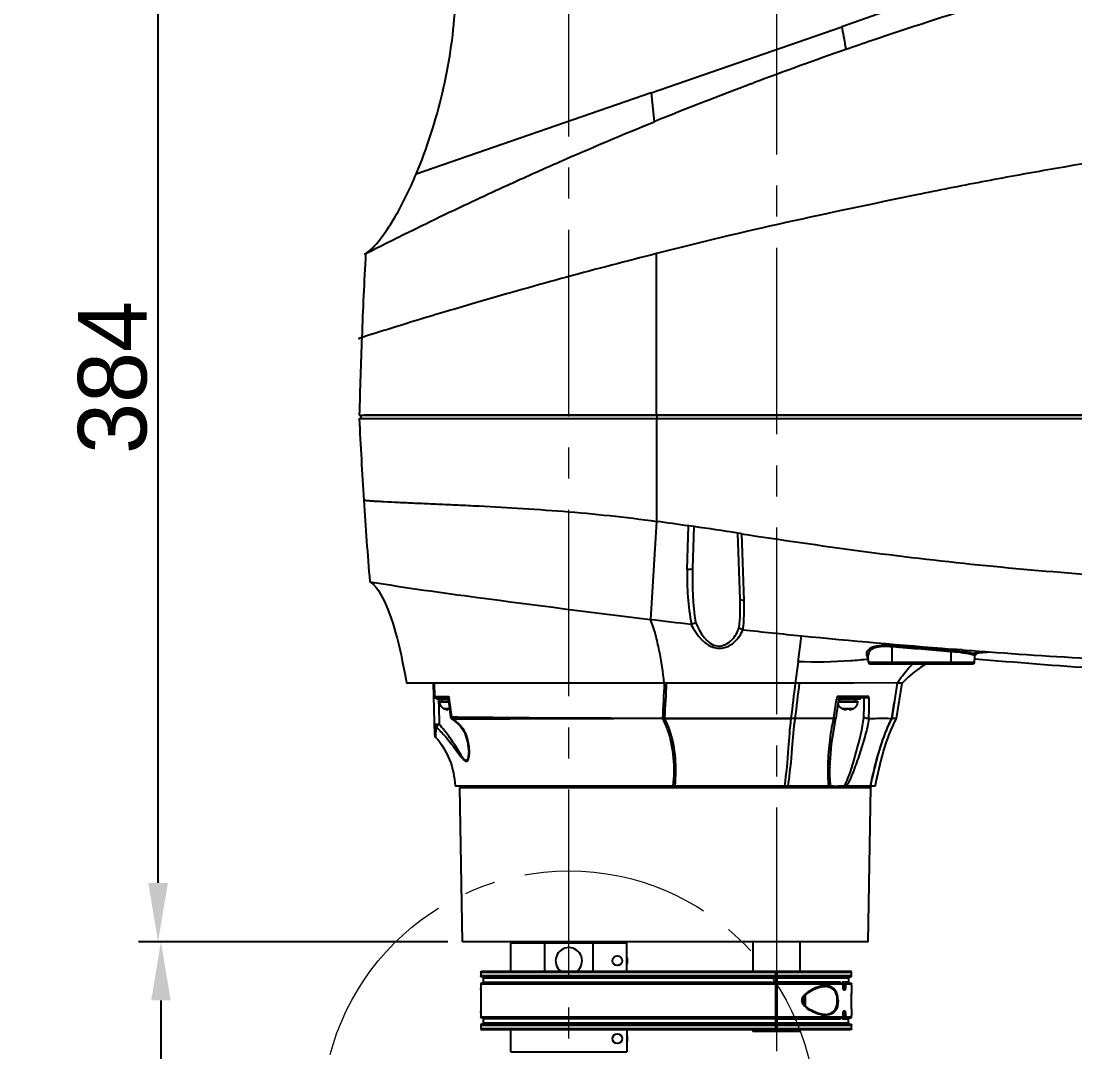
# Model space of a CAD drawing. Header units: millimetres. Extents: x 4086 to 8300, y 123 to 1549.
# Drawn here: x 6624.3 to 6731.9, y 981 to 1086.2 of the extents above; entities that cross this region are included whole.
import ezdxf

# ---------------------------------------------------------------- set-up
doc = ezdxf.new("R2010")
doc.units = ezdxf.units.MM
doc.linetypes.add('CENTER2', pattern=[28.575, 19.05, -3.175, 3.175, -3.175])
doc.layers.add('中心线层', color=7, linetype='CENTER2', lineweight=0)
doc.layers.add('轮廓实线层', color=7, linetype='Continuous', lineweight=30)
doc.styles.add('思源黑', font='SourceHanSansCN-Normal.ttf')
doc.dimstyles.new('尺寸标注_3_10比例', dxfattribs={"dimtxt": 7, "dimasz": 6, "dimexe": 2, "dimexo": 1.5, "dimgap": 1, "dimtad": 1, "dimdec": 1, "dimlfac": 3.333333, "dimdsep": 46, "dimtxsty": '思源黑', "dimcen": 0.09, "dimadec": 0, "dimazin": 0, "dimtp": 0.01, "dimtm": 0.01, "dimtfac": 1, "dimtdec": 1, "dimtofl": 0, "dimtmove": 0, "dimatfit": 3, "dimfxl": 0, "dimtolj": 1, "dimarcsym": 0})

# ---------------------------------------------------------------- blocks, each defined once
blk = doc.blocks.new('*D2915')
at = {"layer": 'Defpoints', "color": 0}
for p in [(6584.2, 1202.83), (6671.6, 1202.83), (6943.35, 872.08)]:
    blk.add_point(p, dxfattribs=at)
at = {"layer": '轮廓实线层', "color": 0, "lineweight": -2}
for p, q in [((6670.1, 1202.83), (6582.2, 1202.83)), ((6584.2, 878.08), (6584.2, 1196.83)), ((6941.85, 872.08), (6582.2, 872.08))]:
    blk.add_line(p, q, dxfattribs=at)
at = {"layer": '轮廓实线层', "color": 0}
for points in [[(6585.2, 1196.83), (6583.2, 1196.83), (6584.2, 1202.83)], [(6583.2, 878.08), (6585.2, 878.08), (6584.2, 872.08)]]:
    blk.add_solid(points, dxfattribs=at)
at = {"layer": '轮廓实线层', "color": 0, "insert": (6579.57, 1037.46), "char_height": 7, "attachment_point": 5, "rotation": 90, "style": '思源黑'}
blk.add_mtext('\\A1;\\A1;1099.5', dxfattribs=at)
blk = doc.blocks.new('*D2918')
at = {"layer": 'Defpoints', "color": 0}
for p in [(6787.72, 997.03), (6680.25, 845.83), (6787.72, 828.23)]:
    blk.add_point(p, dxfattribs=at)
at = {"layer": '轮廓实线层', "color": 0, "lineweight": -2}
for p, q in [((6787.72, 995.53), (6787.72, 826.23)), ((6680.25, 844.33), (6680.25, 826.23)), ((6686.25, 828.23), (6781.72, 828.23))]:
    blk.add_line(p, q, dxfattribs=at)
at = {"layer": '轮廓实线层', "color": 0}
for points in [[(6686.25, 829.23), (6686.25, 827.23), (6680.25, 828.23)], [(6781.72, 827.23), (6781.72, 829.23), (6787.72, 828.23)]]:
    blk.add_solid(points, dxfattribs=at)
at = {"layer": '轮廓实线层', "color": 0, "insert": (6733.98, 832.86), "char_height": 7, "attachment_point": 5, "style": '思源黑'}
blk.add_mtext('\\A1;358.2', dxfattribs=at)
blk = doc.blocks.new('*D2919')
at = {"layer": 'Defpoints', "color": 0}
for p in [(6638.31, 1107.43), (6758.93, 1107.43), (6669.38, 992.23)]:
    blk.add_point(p, dxfattribs=at)
at = {"layer": '轮廓实线层', "color": 0, "lineweight": -2}
for p, q in [((6757.43, 1107.43), (6636.31, 1107.43)), ((6638.31, 998.23), (6638.31, 1101.43)), ((6667.88, 992.23), (6636.31, 992.23))]:
    blk.add_line(p, q, dxfattribs=at)
at = {"layer": '轮廓实线层', "color": 0}
for points in [[(6639.31, 1101.43), (6637.31, 1101.43), (6638.31, 1107.43)], [(6637.31, 998.23), (6639.31, 998.23), (6638.31, 992.23)]]:
    blk.add_solid(points, dxfattribs=at)
at = {"layer": '轮廓实线层', "color": 0, "insert": (6633.68, 1049.83), "char_height": 7, "attachment_point": 5, "rotation": 90, "style": '思源黑'}
blk.add_mtext('\\A1;384', dxfattribs=at)
blk = doc.blocks.new('*D2920')
at = {"layer": 'Defpoints', "color": 0}
for p in [(6669.38, 992.23), (6638.6, 872.08), (6943.35, 872.08)]:
    blk.add_point(p, dxfattribs=at)
at = {"layer": '轮廓实线层', "color": 0, "lineweight": -2}
for p, q in [((6667.88, 992.23), (6636.6, 992.23)), ((6638.6, 986.23), (6638.6, 878.08)), ((6941.85, 872.08), (6636.6, 872.08))]:
    blk.add_line(p, q, dxfattribs=at)
at = {"layer": '轮廓实线层', "color": 0}
for points in [[(6639.6, 986.23), (6637.6, 986.23), (6638.6, 992.23)], [(6637.6, 878.08), (6639.6, 878.08), (6638.6, 872.08)]]:
    blk.add_solid(points, dxfattribs=at)
at = {"layer": '轮廓实线层', "color": 0, "insert": (6633.98, 932.16), "char_height": 7, "attachment_point": 5, "rotation": 90, "style": '思源黑'}
blk.add_mtext('\\A1;400.5', dxfattribs=at)

msp = doc.modelspace()

# ---------------------------------------------------------------- linework, layer by layer
for p, q in [((6712.383, 1087.107), (6708.116, 1085.629)), ((6688.662, 1078.893), (6708.116, 1085.63)), ((6698.864, 1079.807), (6699.102, 1079.896)), ((6688.663, 1078.891), (6664.647, 1070.572)), ((6688.663, 1078.891), (6688.968, 1075.933)), ((6689.197, 1045.991), (6689.194, 1062.473)), ((6658.855, 1045.991), (6659.159, 1045.991)), ((6659.005, 1045.988), (6658.996, 1045.632)), ((6659.159, 1045.991), (6689.197, 1045.991)), ((6689.233, 1045.986), (6659.325, 1045.986)), ((6689.197, 1045.991), (6797.168, 1045.99)), ((6689.199, 1045.991), (6689.232, 1045.986)), ((6689.233, 1045.986), (6689.23, 1045.631)), ((6797.168, 1045.985), (6689.233, 1045.986)), ((6658.845, 1045.632), (6843.645, 1045.63)), ((6689.196, 1045.631), (6689.197, 1035.141)), ((6689.197, 1035.141), (6688.57, 1025.135)), ((6692.333, 1030.221), (6692.477, 1034.668)), ((6693.021, 1034.608), (6692.534, 1034.678)), ((6693.021, 1034.608), (6692.872, 1030.343)), ((6697.733, 1027.206), (6697.497, 1033.943)), ((6697.782, 1033.9), (6697.497, 1033.943)), ((6697.854, 1033.863), (6698.11, 1027.064)), ((6659.94, 1028.972), (6660.027, 1028.913)), ((6703.65, 1020.806), (6704.008, 1023.461)), ((6713.248, 1022.321), (6713.259, 1022.462)), ((6713.248, 1020.581), (6713.248, 1022.321)), ((6720.405, 1022.021), (6719.269, 1022.109)), ((6710.842, 1020.725), (6710.816, 1021.469)), ((6719.248, 1021.841), (6719.248, 1020.581)), ((6721.653, 1020.725), (6721.677, 1021.416)), ((6721.677, 1021.416), (6721.677, 1021.416)), ((6721.754, 1021.522), (6721.723, 1021.518)), ((6721.726, 1021.515), (6721.745, 1021.526)), ((6703.65, 1020.806), (6703.356, 1018.632)), ((6721.653, 1020.725), (6710.842, 1020.725)), ((6710.992, 1020.581), (6721.503, 1020.581)), ((6666.482, 1018.632), (6663.666, 1018.632)), ((6666.559, 1013.308), (6666.419, 1018.632)), ((6666.482, 1018.632), (6666.516, 1017.27)), ((6689.988, 1018.632), (6666.482, 1018.632)), ((6690.196, 1018.632), (6689.988, 1018.632)), ((6703.356, 1018.632), (6690.196, 1018.633)), ((6703.77, 1018.632), (6703.356, 1018.632)), ((6708.127, 1018.634), (6703.77, 1018.632)), ((6709.167, 1018.635), (6708.127, 1018.634)), ((6709.327, 1018.635), (6709.167, 1018.635)), ((6713.752, 1018.64), (6709.327, 1018.635)), ((6713.707, 1015.032), (6714.284, 1018.632)), ((6713.771, 1018.64), (6713.752, 1018.64)), ((6714.284, 1018.632), (6713.77, 1018.632)), ((6666.516, 1017.27), (6667.993, 1017.271)), ((6667.929, 1017.132), (6666.609, 1017.132)), ((6666.764, 1016.982), (6666.764, 1017.132)), ((6667.92, 1016.982), (6666.765, 1016.982)), ((6666.948, 1016.986), (6666.952, 1016.767)), ((6666.952, 1016.767), (6666.954, 1016.677)), ((6667.049, 1016.679), (6667.049, 1016.769)), ((6667.049, 1016.769), (6667.966, 1016.769)), ((6667.285, 1016.769), (6667.285, 1016.982)), ((6667.92, 1017.142), (6668.162, 1015.167)), ((6667.993, 1017.271), (6668.007, 1017.152)), ((6707.61, 1017.163), (6707.581, 1016.958)), ((6707.599, 1015.561), (6707.828, 1017.132)), ((6707.625, 1017.265), (6707.61, 1017.163)), ((6707.831, 1017.265), (6707.625, 1017.265)), ((6707.776, 1016.769), (6709.739, 1016.769)), ((6710.024, 1016.982), (6707.807, 1016.982)), ((6708.911, 1017.132), (6707.813, 1017.132)), ((6708.125, 1017.264), (6707.831, 1017.265)), ((6707.935, 1016.769), (6707.935, 1016.982)), ((6708.914, 1017.263), (6708.125, 1017.264)), ((6708.997, 1017.263), (6708.914, 1017.263)), ((6709.329, 1017.262), (6708.997, 1017.263)), ((6709.588, 1017.262), (6709.329, 1017.262)), ((6709.504, 1016.769), (6709.504, 1016.982)), ((6710.618, 1017.132), (6709.575, 1017.132)), ((6710.025, 1017.261), (6709.588, 1017.262)), ((6709.739, 1016.679), (6709.739, 1016.769)), ((6710.024, 1016.982), (6710.024, 1017.132)), ((6710.637, 1017.26), (6710.025, 1017.261)), ((6710.886, 1017.26), (6710.637, 1017.26)), ((6666.954, 1016.677), (6666.963, 1016.237)), ((6666.963, 1016.237), (6667, 1014.436)), ((6667.976, 1016.679), (6667.049, 1016.679)), ((6667.492, 1016.014), (6667.559, 1015.988)), ((6667.499, 1016.014), (6667.492, 1016.014)), ((6667.942, 1016.014), (6667.499, 1016.014)), ((6667.559, 1015.994), (6667.559, 1015.989)), ((6667.995, 1016.017), (6667.942, 1016.014)), ((6667.942, 1015.994), (6667.942, 1015.91)), ((6668.069, 1016.014), (6667.995, 1016.017)), ((6709.739, 1016.679), (6707.774, 1016.679)), ((6708.142, 1016.014), (6708.209, 1015.988)), ((6708.149, 1016.014), (6708.142, 1016.014)), ((6708.592, 1016.014), (6708.149, 1016.014)), ((6708.209, 1015.994), (6708.209, 1015.989)), ((6708.645, 1016.017), (6708.592, 1016.014)), ((6708.592, 1015.994), (6708.592, 1015.91)), ((6708.719, 1016.014), (6708.645, 1016.017)), ((6708.796, 1016.017), (6708.719, 1016.014)), ((6708.847, 1016.014), (6708.796, 1016.017)), ((6709.296, 1016.014), (6708.847, 1016.014)), ((6708.847, 1015.91), (6708.847, 1015.994)), ((6709.229, 1015.988), (6709.296, 1016.014)), ((6709.229, 1015.988), (6709.229, 1015.994)), ((6668.167, 1015.168), (6668.162, 1015.167)), ((6668.184, 1015.171), (6668.167, 1015.168)), ((6668.252, 1015.179), (6668.316, 1015.179)), ((6668.316, 1014.941), (6668.322, 1014.94)), ((6668.317, 1014.941), (6668.616, 1014.755)), ((6668.616, 1014.755), (6669.135, 1014.283)), ((6689.799, 1015.057), (6689.81, 1015.008)), ((6689.799, 1015.057), (6690.004, 1015.057)), ((6689.81, 1015.008), (6690.015, 1015.008)), ((6690.004, 1015.057), (6690.015, 1015.008)), ((6702.923, 1015.043), (6703.33, 1015.043)), ((6707.052, 1012.398), (6707.517, 1015.027)), ((6707.312, 1015.083), (6707.307, 1015.049)), ((6707.517, 1015.028), (6707.522, 1015.053)), ((6707.517, 1015.027), (6707.517, 1015.028)), ((6707.522, 1015.053), (6707.599, 1015.561)), ((6713.707, 1015.032), (6713.186, 1015.032)), ((6666.645, 1013.547), (6666.635, 1013.116)), ((6669.135, 1014.283), (6669.579, 1013.607)), ((6706.876, 1010.041), (6707.052, 1012.398)), ((6670.017, 1011.795), (6670.017, 1011.793)), ((6706.876, 1010.041), (6706.876, 1010.041)), ((6668.637, 1008.132), (6707.179, 1008.132)), ((6707.889, 1008.132), (6711.537, 1008.132)), ((6711.024, 1008.178), (6711.014, 1008.132)), ((6711.039, 1008.248), (6711.024, 1008.178)), ((6711.042, 1008.174), (6711.033, 1008.132)), ((6669.376, 992.23), (6669.101, 1007.984)), ((6669.101, 1007.984), (6711.073, 1007.984)), ((6710.798, 992.23), (6711.073, 1007.984)), ((6710.798, 992.23), (6669.376, 992.23)), ((6674.473, 992.23), (6674.323, 992.08)), ((6674.323, 989.23), (6674.323, 992.08)), ((6686.168, 992.08), (6674.323, 992.08)), ((6677.809, 989.23), (6677.809, 992.08)), ((6682.686, 992.08), (6682.653, 992.23)), ((6682.686, 992.08), (6682.686, 989.23)), ((6686.018, 992.23), (6686.168, 992.08)), ((6686.168, 989.23), (6686.168, 992.08)), ((6699.04, 992.23), (6699.04, 989.23)), ((6703.84, 992.23), (6703.84, 989.23)), ((6671.244, 989.08), (6671.244, 988.735)), ((6701.365, 989.08), (6671.244, 989.08)), ((6701.365, 988.735), (6671.244, 988.735)), ((6671.394, 989.23), (6701.365, 989.23)), ((6701.365, 983.23), (6701.365, 989.23)), ((6701.515, 983.23), (6701.515, 989.23)), ((6701.515, 989.23), (6708.951, 989.23)), ((6709.101, 989.08), (6701.515, 989.08)), ((6709.101, 988.735), (6701.515, 988.735)), ((6709.101, 988.735), (6709.101, 989.08)), ((6671.253, 987.925), (6701.365, 987.925)), ((6701.365, 988.645), (6671.334, 988.645)), ((6671.343, 988.015), (6701.365, 988.015)), ((6671.544, 988.084), (6671.544, 988.555)), ((6671.544, 988.555), (6701.365, 988.555)), ((6671.55, 988.086), (6671.546, 988.073)), ((6671.553, 988.105), (6701.365, 988.105)), ((6709.011, 988.645), (6701.515, 988.645)), ((6701.515, 988.555), (6708.801, 988.555)), ((6707.954, 988.105), (6701.515, 988.105)), ((6701.515, 988.015), (6708.156, 988.015)), ((6701.515, 987.925), (6708.241, 987.925)), ((6706.404, 987.655), (6706.398, 987.655)), ((6708.011, 988.021), (6707.995, 988.032)), ((6708.039, 988.015), (6708.011, 988.021)), ((6708.801, 988.105), (6708.197, 988.105)), ((6708.241, 987.505), (6708.241, 987.925)), ((6708.256, 987.925), (6709.101, 987.925)), ((6708.284, 988.015), (6709.011, 988.015)), ((6708.381, 987.925), (6708.381, 987.505)), ((6708.391, 988.003), (6708.401, 988.015)), ((6708.488, 987.925), (6708.488, 987.505)), ((6708.801, 988.555), (6708.801, 988.105)), ((6709.101, 987.745), (6709.101, 987.925)), ((6671.244, 987.325), (6671.244, 985.135)), ((6671.249, 987.336), (6671.25, 987.348)), ((6701.365, 986.98), (6701.515, 986.98)), ((6704.177, 986.53), (6704.338, 986.738)), ((6704.338, 986.738), (6704.55, 986.929)), ((6704.365, 986.763), (6704.365, 985.7)), ((6708.246, 987.505), (6708.241, 987.505)), ((6708.251, 987.447), (6708.246, 987.505)), ((6708.258, 987.415), (6708.251, 987.447)), ((6708.488, 987.505), (6708.256, 987.505)), ((6708.258, 987.415), (6708.353, 987.415)), ((6708.283, 987.363), (6708.289, 987.375)), ((6708.303, 987.326), (6708.396, 987.326)), ((6708.396, 987.326), (6708.44, 987.326)), ((6704.092, 986.231), (6704.039, 986.23)), ((6704.087, 986.231), (6704.092, 986.299)), ((6704.092, 986.299), (6704.177, 986.53)), ((6704.178, 986.53), (6704.178, 985.95)), ((6704.396, 985.664), (6704.222, 985.862)), ((6704.62, 985.478), (6704.396, 985.664)), ((6707.649, 986.23), (6707.726, 986.23)), ((6671.249, 985.107), (6671.248, 985.088)), ((6671.253, 984.955), (6671.252, 985.037)), ((6671.253, 984.96), (6671.253, 984.535)), ((6701.365, 984.535), (6671.253, 984.535)), ((6701.365, 984.445), (6671.343, 984.445)), ((6701.365, 985.48), (6701.515, 985.48)), ((6708.246, 984.535), (6701.515, 984.535)), ((6708.156, 984.445), (6701.515, 984.445)), ((6706.395, 984.805), (6706.404, 984.805)), ((6708.241, 984.535), (6708.241, 984.955)), ((6708.241, 984.955), (6708.246, 984.955)), ((6708.246, 984.955), (6708.25, 985.006)), ((6708.25, 985.006), (6708.26, 985.055)), ((6708.256, 984.955), (6708.488, 984.955)), ((6709.101, 984.535), (6708.256, 984.535)), ((6708.26, 985.055), (6708.264, 985.064)), ((6708.353, 985.045), (6708.264, 985.045)), ((6708.284, 984.445), (6709.011, 984.445)), ((6708.351, 985.135), (6708.303, 985.135)), ((6708.44, 985.135), (6708.351, 985.135)), ((6708.381, 984.955), (6708.381, 984.535)), ((6708.384, 984.49), (6708.381, 984.535)), ((6708.488, 984.955), (6708.488, 984.535)), ((6709.099, 984.782), (6709.101, 984.715)), ((6709.101, 984.535), (6709.101, 984.715)), ((6671.244, 983.725), (6671.244, 983.38)), ((6671.244, 983.725), (6701.365, 983.725)), ((6671.244, 983.38), (6701.365, 983.38)), ((6671.334, 983.815), (6701.365, 983.815)), ((6671.544, 983.905), (6671.544, 984.375)), ((6701.365, 983.905), (6671.544, 983.905)), ((6701.365, 984.355), (6671.553, 984.355)), ((6701.515, 984.355), (6707.954, 984.355)), ((6708.801, 983.905), (6701.515, 983.905)), ((6701.515, 983.815), (6709.011, 983.815)), ((6701.515, 983.725), (6709.101, 983.725)), ((6701.515, 983.38), (6709.101, 983.38)), ((6708.197, 984.355), (6708.801, 984.355)), ((6708.801, 983.905), (6708.801, 984.355)), ((6709.101, 983.38), (6709.101, 983.725)), ((6701.365, 983.23), (6671.394, 983.23)), ((6674.323, 980.98), (6674.323, 983.23)), ((6686.168, 983.23), (6686.168, 980.98)), ((6699.04, 983.23), (6699.04, 983.08)), ((6703.84, 983.08), (6699.04, 983.08)), ((6708.951, 983.23), (6701.515, 983.23)), ((6703.84, 983.23), (6703.84, 983.08)), ((6674.323, 980.98), (6686.168, 980.98))]:
    msp.add_line(p, q)
for points in [[(6692.534, 1034.678), (6692.516, 1034.671), (6692.497, 1034.668), (6692.477, 1034.668)], [(6697.854, 1033.863), (6697.828, 1033.87), (6697.804, 1033.883), (6697.782, 1033.9)], [(6660.027, 1028.913), (6660.305, 1028.681), (6660.561, 1028.398), (6660.796, 1028.073), (6661.015, 1027.72), (6661.221, 1027.348), (6661.417, 1026.96), (6661.603, 1026.555), (6661.779, 1026.129), (6661.948, 1025.685), (6662.109, 1025.225), (6662.265, 1024.75), (6662.416, 1024.258), (6662.563, 1023.748), (6662.706, 1023.219), (6662.845, 1022.671), (6662.981, 1022.102), (6663.114, 1021.512), (6663.244, 1020.898), (6663.371, 1020.26), (6663.497, 1019.595), (6663.62, 1018.903), (6663.666, 1018.632)], [(6692.764, 1024.654), (6692.748, 1024.651), (6692.73, 1024.651), (6692.713, 1024.652)], [(6698.016, 1024.068), (6698.005, 1024.069), (6697.994, 1024.071), (6697.983, 1024.074)], [(6721.677, 1021.416), (6721.678, 1021.432), (6721.726, 1021.515)], [(6669.579, 1013.607), (6669.915, 1012.629), (6670.017, 1011.795)], [(6671.253, 987.925), (6671.253, 987.471), (6671.252, 987.436), (6671.251, 987.405), (6671.251, 987.38), (6671.25, 987.361), (6671.249, 987.348), (6671.249, 987.343)], [(6671.545, 988.069), (6671.525, 988.04), (6671.491, 988.02), (6671.463, 988.015)], [(6704.55, 986.929), (6704.824, 987.122), (6705.157, 987.31), (6705.538, 987.477), (6705.977, 987.608), (6706.398, 987.655)], [(6708.246, 987.925), (6708.244, 987.948), (6708.234, 987.971), (6708.217, 987.992), (6708.19, 988.009), (6708.156, 988.015)], [(6708.381, 987.925), (6708.384, 987.97), (6708.391, 988.003)], [(6708.256, 987.505), (6708.254, 987.46), (6708.251, 987.447)], [(6704.222, 985.862), (6704.109, 986.084), (6704.087, 986.231)], [(6671.249, 985.118), (6671.248, 985.12), (6671.249, 985.116), (6671.25, 985.104), (6671.25, 985.086), (6671.251, 985.062), (6671.252, 985.032), (6671.252, 984.998), (6671.253, 984.96)], [(6671.463, 984.445), (6671.5, 984.438), (6671.534, 984.411)], [(6671.534, 984.411), (6671.548, 984.382), (6671.55, 984.375)], [(6706.397, 984.805), (6706.073, 984.835), (6705.633, 984.95), (6705.248, 985.107), (6704.908, 985.287), (6704.62, 985.478)], [(6707.997, 984.437), (6707.994, 984.428), (6707.996, 984.43), (6708.028, 984.445), (6708.038, 984.445)], [(6708.156, 984.445), (6708.19, 984.452), (6708.216, 984.468), (6708.234, 984.49), (6708.244, 984.513), (6708.246, 984.535)], [(6708.401, 984.445), (6708.391, 984.458), (6708.384, 984.49)]]:
    msp.add_lwpolyline(points)
for centre in [(6685.196, 990.284), (6685.196, 982.334)]:
    msp.add_circle(centre, 0.495)
for centre, radius, start, end in [((6842.063, 699.323), 406.533, 107.09411, 108.77723), ((6816.161, 774.085), 327.414, 108.697, 109.19178), ((6841.026, 701.778), 403.876, 109.15112, 110.57337), ((6837.698, 710.546), 394.498, 110.60513, 112.14866), ((7258.74, 1030.841), 600.076, 176.979101, 177.796529), ((7258.676, 1030.812), 600.013, 177.793585, 178.550378), ((7190.091, 1071.119), 531.856, 182.74675, 183.64504), ((7063.246, 1062.967), 404.75, 183.63505, 184.81655), ((6654.533, 782.814), 254.697, 81.43248, 82.17787), ((6606.097, 434.063), 606.804, 81.336764, 81.764023), ((6789.329, 1880.216), 860.999, 263.279521, 263.557032), ((6780.15, 1795.176), 775.466, 263.920061, 264.365159), ((6777.724, 1769.255), 749.429, 264.355139, 265.526441), ((6565.228, -875.303), 1903.53, 85.358618, 85.539802), ((6717.197, 998.307), 23.623, 84.16346, 85.02145), ((6717.174, 998.052), 23.88, 83.33488, 84.16911), ((6777.232, 1763.13), 743.284, 265.615238, 265.826311), ((6719.437, 1061.627), 39.982, 272.90137, 274.09239), ((6784.599, 1750.636), 732.231, 265.071003, 267.053115), ((6721.574, 1022.683), 1.175, 275.54196, 277.29849), ((6719.524, 1060.382), 38.735, 274.09553, 275.35063), ((6779.891, 1803.811), 784.051, 265.848838, 267.656142), ((6710.992, 1020.731), 0.15, 182, 270), ((6721.503, 1020.731), 0.15, 270, 358), ((6666.605, 1017.282), 0.15, 181.5, 270), ((7238.437, 1086.841), 574.671, 186.965186, 187.163407), ((6294.808, 1075.248), 416.868, 351.70183, 351.96213), ((6667.769, 1016.679), 0.72, 180, 247.38014), ((6668.069, 1017.399), 1.495, 250.04787, 265.10622), ((6668.069, 1017.399), 1.411, 264.81427, 270), ((6708.419, 1016.679), 0.72, 195.03637, 247.38014), ((6708.719, 1017.399), 1.495, 250.04787, 265.10622), ((6708.719, 1017.399), 1.411, 264.81427, 275.18573), ((6708.719, 1017.399), 1.495, 274.89378, 289.95213), ((6709.019, 1016.679), 0.72, 292.61986, 0), ((6670.155, 1000.391), 14.91, 97.33443, 97.59693), ((6686.709, 6289.115), 5274.108, 270.035916, 270.176137), ((6703.04, -468.82), 1483.842, 89.835296, 89.98892), ((6702.588, 2796.863), 1781.82, 270.023841, 270.151734), ((6706.284, 1015.089), 1.024, 355.86072, 357.74773), ((6707.521, 1016.951), 1.914, 263.58384, 264.82313), ((6996.663, 1004.901), 330.131, 178.38396, 178.49919), ((6648.731, 996.287), 25.354, 43.69467, 44.98616), ((6665.559, 1011.634), 4.538, 2.09827, 6.19583), ((6701.554, 1011.48), 7.613, 333.90627, 334.53961), ((6680.248, 990.28), 1.35, 307.9179, 232.12811), ((6685.196, 990.284), 1.05, 338.1371, 21.88053), ((6671.454, 988.555), 0.09, 0, 90.00013), ((6708.891, 988.555), 0.09, 90, 179.99989), ((6708.891, 988.105), 0.09, 180, 269.99977), ((6669.36, 987.41), 1.892, 0.23853, 1.72059), ((6705.262, 985.862), 1.338, 139.58348, 142.20572), ((6705.801, 985.345), 2.085, 130.85088, 133.61709), ((6754.881, 986.227), 45.804, 179.41635, 179.99569), ((6757.348, 986.2), 48.271, 178.93308, 179.41445), ((6705.297, 986.634), 1.387, 217.84597, 218.73078), ((6705.791, 987.102), 2.068, 226.25705, 229.23127), ((6754.598, 986.232), 45.521, 180.00205, 180.52273), ((6757.962, 986.267), 48.885, 180.52788, 181.32926), ((6708.891, 984.355), 0.09, 90.00044, 180), ((6770.413, 986.544), 61.339, 181.3183, 181.64639), ((6671.454, 983.905), 0.09, 270, 359.99999), ((6708.891, 983.905), 0.09, 180, 270), ((6685.196, 982.334), 1.05, 338.1371, 21.88053)]:
    msp.add_arc(centre, radius, start, end)
for points, knots in [([(6664.647, 1070.572), (6665.77, 1073.252), (6667.547, 1078.816), (6668.454, 1084.589), (6668.63, 1087.491)], [0, 0, 0, 0, 0.4999148, 1, 1, 1, 1]), ([(6708.116, 1085.627), (6708.16, 1085.311), (6708.264, 1084.758), (6708.394, 1084.112), (6708.45, 1083.716), (6708.499, 1083.504), (6708.509, 1083.391), (6708.552, 1083.31), (6708.538, 1083.3)], [0, 0, 0, 0, 0.4050862, 0.7146239, 0.8307927, 0.9192389, 0.9773999, 1, 1, 1, 1]), ([(6797.151, 1079.578), (6788.019, 1078.832), (6769.81, 1076.972), (6747.14, 1074.011), (6731.377, 1071.435), (6722.414, 1069.813), (6713.5, 1068.018), (6702.399, 1065.698), (6693.575, 1063.606), (6689.194, 1062.473)], [0, 0, 0, 0, 0.2512147, 0.5017127, 0.6266659, 0.6890709, 0.7514313, 0.8759381, 1, 1, 1, 1]), ([(6659.499, 1062.465), (6659.141, 1062.276), (6661.891, 1063.691), (6663.039, 1064.242), (6666.836, 1066.118), (6670.513, 1067.863), (6674.815, 1069.854), (6680.954, 1072.595), (6685.726, 1074.613), (6688.968, 1075.933)], [0, 0, 0, 0, 0.0374405, 0.1264901, 0.2427196, 0.3756921, 0.521313, 0.6759593, 1, 1, 1, 1]), ([(6659.498, 1062.465), (6660.164, 1062.92), (6661.233, 1064.178), (6662.978, 1066.882), (6664.023, 1069.083), (6664.647, 1070.572)], [0, 0, 0, 0, 0.2498138, 0.499808, 1, 1, 1, 1]), ([(6689.194, 1062.473), (6686.135, 1061.699), (6679.958, 1060.073), (6672.761, 1058.058), (6666.507, 1056.196), (6664.038, 1055.465), (6657.832, 1053.505), (6659.109, 1053.913)], [0, 0, 0, 0, 0.3026053, 0.6042376, 0.7472364, 0.8715035, 1, 1, 1, 1]), ([(6659.31, 1037.306), (6659.313, 1037.284), (6659.442, 1037.31), (6659.588, 1037.26), (6659.915, 1037.256), (6660.318, 1037.221), (6660.833, 1037.193), (6661.681, 1037.145), (6662.921, 1037.085), (6664.582, 1037.01), (6666.437, 1036.93), (6668.437, 1036.84), (6671.307, 1036.703), (6675.066, 1036.5), (6679.702, 1036.18), (6684.437, 1035.744), (6687.608, 1035.359), (6689.197, 1035.141)], [0, 0, 0, 0, 0.0021912, 0.0085301, 0.018825, 0.03274, 0.0499243, 0.0700536, 0.1179172, 0.174061, 0.2365446, 0.3036784, 0.3744853, 0.5241356, 0.6803717, 0.8395047, 1, 1, 1, 1]), ([(6697.854, 1033.863), (6701.875, 1033.272), (6709.928, 1032.075), (6726.133, 1030.162), (6738.361, 1029.316), (6746.524, 1028.907)], [0, 0, 0, 0, 0.2490964, 0.4990653, 1, 1, 1, 1]), ([(6692.872, 1030.343), (6692.87, 1030.277), (6692.615, 1030.21), (6692.457, 1030.21), (6692.333, 1030.221)], [0, 0, 0, 0, 0.3457615, 1, 1, 1, 1]), ([(6659.925, 1028.982), (6663.592, 1028.366), (6673.141, 1027.073), (6682.695, 1025.834), (6688.57, 1025.135)], [0, 0, 0, 0, 0.385917, 1, 1, 1, 1]), ([(6698.11, 1027.064), (6698.062, 1027.065), (6697.94, 1027.078), (6697.736, 1027.118), (6697.733, 1027.207)], [0, 0, 0, 0, 0.3505941, 1, 1, 1, 1]), ([(6689.988, 1018.632), (6689.861, 1019.748), (6689.62, 1021.414), (6689.113, 1023.577), (6688.8, 1024.64), (6688.57, 1025.135)], [0, 0, 0, 0, 0.5051725, 0.7544999, 1, 1, 1, 1]), ([(6692.713, 1024.652), (6693.27, 1023.575), (6694.445, 1021.97), (6696.365, 1022.25), (6697.338, 1022.881), (6697.829, 1023.585), (6698.016, 1024.068)], [0, 0, 0, 0, 0.5145003, 0.6531418, 0.7804651, 1, 1, 1, 1]), ([(6692.764, 1024.654), (6692.884, 1024.679), (6693.035, 1024.737), (6693.161, 1024.832), (6693.185, 1024.857)], [0, 0, 0, 0, 0.7818208, 1, 1, 1, 1]), ([(6693.185, 1024.857), (6693.605, 1023.841), (6694.52, 1022.184), (6696.261, 1022.498), (6697.086, 1023.159), (6697.483, 1023.841), (6697.642, 1024.305)], [0, 0, 0, 0, 0.5140718, 0.6451742, 0.7703741, 1, 1, 1, 1]), ([(6697.983, 1024.074), (6697.877, 1024.103), (6697.743, 1024.168), (6697.656, 1024.279), (6697.642, 1024.305)], [0, 0, 0, 0, 0.7887978, 1, 1, 1, 1]), ([(6710.675, 1021.454), (6710.635, 1021.614), (6710.714, 1022.033), (6711.338, 1022.404), (6712.215, 1022.517), (6712.889, 1022.491), (6713.259, 1022.462)], [0, 0, 0, 0, 0.1580817, 0.3576569, 0.6454314, 1, 1, 1, 1]), ([(6713.248, 1022.321), (6712.924, 1022.349), (6712.325, 1022.376), (6711.533, 1022.286), (6710.949, 1021.986), (6710.811, 1021.622), (6710.816, 1021.469)], [0, 0, 0, 0, 0.3431393, 0.6301955, 0.8376535, 1, 1, 1, 1]), ([(6710.816, 1021.053), (6710.211, 1020.994), (6707.829, 1020.788), (6705.431, 1020.736), (6703.65, 1020.806)], [0, 0, 0, 0, 0.2544356, 1, 1, 1, 1]), ([(6719.248, 1021.841), (6719.249, 1021.858), (6719.253, 1021.906), (6719.256, 1021.954), (6719.26, 1021.985)], [0, 0, 0, 0, 0.3535636, 1, 1, 1, 1]), ([(6721.321, 1021.552), (6721.233, 1021.573), (6720.778, 1021.664), (6720.317, 1021.727), (6719.945, 1021.77)], [0, 0, 0, 0, 0.1940421, 1, 1, 1, 1]), ([(6720.394, 1021.867), (6720.499, 1021.854), (6720.856, 1021.806), (6721.213, 1021.75), (6721.461, 1021.696)], [0, 0, 0, 0, 0.2949938, 1, 1, 1, 1]), ([(6721.677, 1021.416), (6721.677, 1021.452), (6721.505, 1021.496), (6721.41, 1021.531), (6721.321, 1021.552)], [0, 0, 0, 0, 0.2845114, 1, 1, 1, 1]), ([(6721.461, 1021.696), (6721.536, 1021.679), (6721.653, 1021.638), (6721.789, 1021.626), (6721.86, 1021.532), (6721.783, 1021.527), (6721.754, 1021.522)], [0, 0, 0, 0, 0.4602155, 0.7354534, 0.8276085, 1, 1, 1, 1]), ([(6713.771, 1018.64), (6714.129, 1019.166), (6714.632, 1019.842), (6715.211, 1020.451), (6715.357, 1020.593)], [0, 0, 0, 0, 0.7575475, 1, 1, 1, 1]), ([(6716.738, 1020.599), (6716.483, 1020.454), (6715.602, 1019.88), (6714.803, 1019.184), (6714.284, 1018.632)], [0, 0, 0, 0, 0.2788282, 1, 1, 1, 1]), ([(6666.455, 1017.278), (6666.455, 1017.272), (6666.487, 1017.277), (6666.501, 1017.271), (6666.517, 1017.271)], [0, 0, 0, 0, 0.2692391, 1, 1, 1, 1]), ([(6666.517, 1017.271), (6666.518, 1017.247), (6666.529, 1017.202), (6666.559, 1017.164), (6666.577, 1017.151)], [0, 0, 0, 0, 0.5107476, 1, 1, 1, 1]), ([(6666.577, 1017.151), (6666.582, 1017.148), (6666.591, 1017.142), (6666.602, 1017.138), (6666.607, 1017.137)], [0, 0, 0, 0, 0.5100563, 1, 1, 1, 1]), ([(6666.607, 1017.137), (6666.612, 1017.135), (6666.621, 1017.133), (6666.631, 1017.132), (6666.636, 1017.132)], [0, 0, 0, 0, 0.5131542, 1, 1, 1, 1]), ([(6707.794, 1017.137), (6707.797, 1017.136), (6707.804, 1017.133), (6707.81, 1017.132), (6707.813, 1017.132)], [0, 0, 0, 0, 0.5562099, 1, 1, 1, 1]), ([(6668.241, 1014.999), (6668.251, 1014.994), (6668.274, 1014.986), (6668.298, 1014.987), (6668.31, 1014.988)], [0, 0, 0, 0, 0.4612416, 1, 1, 1, 1]), ([(6668.269, 1015.083), (6668.264, 1015.099), (6668.257, 1015.131), (6668.253, 1015.163), (6668.252, 1015.179)], [0, 0, 0, 0, 0.4999689, 1, 1, 1, 1]), ([(6668.316, 1015.179), (6669.898, 1015.165), (6677.059, 1015.084), (6684.22, 1015.068), (6689.799, 1015.057)], [0, 0, 0, 0, 0.2209472, 1, 1, 1, 1]), ([(6668.322, 1014.94), (6668.325, 1014.941), (6668.333, 1014.945), (6668.34, 1014.951), (6668.344, 1014.954)], [0, 0, 0, 0, 0.4115889, 1, 1, 1, 1]), ([(6689.81, 1015.008), (6687.915, 1015.004), (6680.76, 1014.993), (6673.604, 1014.952), (6668.344, 1014.954)], [0, 0, 0, 0, 0.2648213, 1, 1, 1, 1]), ([(6669.415, 1013.999), (6669.349, 1014.094), (6669.057, 1014.476), (6668.667, 1014.783), (6668.344, 1014.954)], [0, 0, 0, 0, 0.239695, 1, 1, 1, 1]), ([(6689.81, 1015.008), (6690.014, 1014.618), (6690.93, 1012.46), (6691.061, 1010.019), (6690.875, 1008.132)], [0, 0, 0, 0, 0.1881877, 1, 1, 1, 1]), ([(6690.015, 1015.008), (6690.214, 1014.617), (6691.112, 1012.454), (6691.24, 1010.018), (6691.052, 1008.132)], [0, 0, 0, 0, 0.1879976, 1, 1, 1, 1]), ([(6702.921, 1015.021), (6702.768, 1014.014), (6702.664, 1011.704), (6702.428, 1009.408), (6702.247, 1008.132)], [0, 0, 0, 0, 0.4415484, 1, 1, 1, 1]), ([(6703.327, 1015.021), (6703.158, 1014.013), (6703.027, 1011.702), (6702.782, 1009.406), (6702.598, 1008.132)], [0, 0, 0, 0, 0.4425191, 1, 1, 1, 1]), ([(6706.707, 1010.043), (6706.721, 1010.874), (6706.854, 1012.541), (6707.092, 1014.202), (6707.305, 1015.015)], [0, 0, 0, 0, 0.4973393, 1, 1, 1, 1]), ([(6707.305, 1015.015), (6707.323, 1015.012), (6707.36, 1015.007), (6707.396, 1015.004), (6707.414, 1015.003)], [0, 0, 0, 0, 0.5082576, 1, 1, 1, 1]), ([(6707.422, 1015.04), (6707.41, 1015.04), (6707.385, 1015.042), (6707.361, 1015.044), (6707.348, 1015.045)], [0, 0, 0, 0, 0.4869591, 1, 1, 1, 1]), ([(6707.414, 1015.003), (6707.438, 1015.003), (6707.47, 1015.003), (6707.513, 1015.015), (6707.517, 1015.027)], [0, 0, 0, 0, 0.6552703, 1, 1, 1, 1]), ([(6707.422, 1015.04), (6707.438, 1015.039), (6707.467, 1015.039), (6707.495, 1015.042), (6707.506, 1015.044)], [0, 0, 0, 0, 0.5918718, 1, 1, 1, 1]), ([(6707.506, 1015.044), (6707.51, 1015.045), (6707.516, 1015.047), (6707.522, 1015.051), (6707.522, 1015.053)], [0, 0, 0, 0, 0.6342683, 1, 1, 1, 1]), ([(6708.427, 1008.208), (6708.954, 1009.313), (6709.603, 1011.634), (6710.226, 1013.956), (6710.359, 1015.12)], [0, 0, 0, 0, 0.5110082, 1, 1, 1, 1]), ([(6710.859, 1015.032), (6710.812, 1014.462), (6710.51, 1013.313), (6710.005, 1011.589), (6709.386, 1009.84), (6708.91, 1008.678), (6708.6, 1008.132)], [0, 0, 0, 0, 0.2355743, 0.4853692, 0.741329, 1, 1, 1, 1]), ([(6710.859, 1015.03), (6710.814, 1015.031), (6710.695, 1014.993), (6710.523, 1015.03), (6710.39, 1015.076), (6710.359, 1015.12)], [0, 0, 0, 0, 0.2568354, 0.6918606, 1, 1, 1, 1]), ([(6710.869, 1015.032), (6711.16, 1015.028), (6711.932, 1015.036), (6712.704, 1015.034), (6713.186, 1015.032)], [0, 0, 0, 0, 0.3760003, 1, 1, 1, 1]), ([(6713.186, 1015.032), (6712.934, 1014.533), (6711.976, 1012.353), (6711.423, 1010.024), (6711.039, 1008.248)], [0, 0, 0, 0, 0.2353014, 1, 1, 1, 1]), ([(6713.206, 1015.032), (6712.95, 1014.527), (6711.982, 1012.324), (6711.428, 1009.969), (6711.042, 1008.174)], [0, 0, 0, 0, 0.2355472, 1, 1, 1, 1]), ([(6666.529, 1014.436), (6666.53, 1014.423), (6666.615, 1014.44), (6666.735, 1014.413), (6666.898, 1014.43), (6667, 1014.436)], [0, 0, 0, 0, 0.0822159, 0.34969, 1, 1, 1, 1]), ([(6666.663, 1014.211), (6666.652, 1014.218), (6666.631, 1014.233), (6666.612, 1014.251), (6666.603, 1014.26)], [0, 0, 0, 0, 0.4966088, 1, 1, 1, 1]), ([(6666.663, 1014.211), (6666.679, 1014.209), (6666.717, 1014.214), (6666.752, 1014.227), (6666.77, 1014.235)], [0, 0, 0, 0, 0.4367067, 1, 1, 1, 1]), ([(6670.017, 1011.793), (6670.023, 1011.572), (6670.012, 1011.249), (6669.934, 1010.902), (6669.838, 1010.747), (6669.649, 1010.724), (6669.476, 1010.952), (6669.206, 1011.321), (6668.871, 1011.886), (6668.444, 1012.551), (6667.841, 1013.424), (6667.342, 1014.041), (6667, 1014.436)], [0, 0, 0, 0, 0.1148351, 0.1653306, 0.1856955, 0.2033854, 0.2536717, 0.3161236, 0.4501988, 0.5886668, 0.7286508, 1, 1, 1, 1]), ([(6667.063, 1013.802), (6667.395, 1013.453), (6667.874, 1012.909), (6668.464, 1012.149), (6668.88, 1011.583), (6669.212, 1011.118), (6669.48, 1010.817), (6669.674, 1010.631), (6669.922, 1010.685), (6670.008, 1010.909), (6670.067, 1011.15), (6670.085, 1011.332), (6670.09, 1011.425)], [0, 0, 0, 0, 0.2855735, 0.4290564, 0.5694564, 0.7031376, 0.7640316, 0.8137198, 0.8496634, 0.8933583, 0.9447979, 1, 1, 1, 1]), ([(6670.071, 1012.123), (6670.018, 1012.615), (6669.845, 1013.278), (6669.512, 1013.858), (6669.415, 1013.999)], [0, 0, 0, 0, 0.7417574, 1, 1, 1, 1]), ([(6666.635, 1013.116), (6667.241, 1012.44), (6668.215, 1010.852), (6668.579, 1009.039), (6668.637, 1008.132)], [0, 0, 0, 0, 0.4996523, 1, 1, 1, 1]), ([(6671.257, 988.689), (6671.253, 988.697), (6671.247, 988.712), (6671.244, 988.728), (6671.244, 988.735)], [0, 0, 0, 0, 0.5164393, 1, 1, 1, 1]), ([(6709.088, 988.689), (6709.093, 988.697), (6709.099, 988.712), (6709.101, 988.728), (6709.101, 988.735)], [0, 0, 0, 0, 0.5164393, 1, 1, 1, 1]), ([(6671.266, 987.972), (6671.262, 987.964), (6671.255, 987.949), (6671.253, 987.933), (6671.253, 987.925)], [0, 0, 0, 0, 0.5164101, 1, 1, 1, 1]), ([(6671.334, 988.645), (6671.319, 988.645), (6671.288, 988.654), (6671.265, 988.676), (6671.257, 988.689)], [0, 0, 0, 0, 0.488109, 1, 1, 1, 1]), ([(6671.343, 988.015), (6671.328, 988.015), (6671.297, 988.007), (6671.274, 987.985), (6671.266, 987.972)], [0, 0, 0, 0, 0.4880156, 1, 1, 1, 1]), ([(6671.463, 988.015), (6671.469, 988.015), (6671.482, 988.017), (6671.494, 988.021), (6671.499, 988.024)], [0, 0, 0, 0, 0.4840988, 1, 1, 1, 1]), ([(6671.499, 988.024), (6671.507, 988.027), (6671.52, 988.035), (6671.531, 988.046), (6671.535, 988.052)], [0, 0, 0, 0, 0.498859, 1, 1, 1, 1]), ([(6671.535, 988.052), (6671.541, 988.06), (6671.549, 988.077), (6671.553, 988.096), (6671.553, 988.105)], [0, 0, 0, 0, 0.5159131, 1, 1, 1, 1]), ([(6671.549, 988.083), (6671.551, 988.083), (6671.55, 988.07), (6671.552, 988.067), (6671.552, 988.062)], [0, 0, 0, 0, 0.225329, 1, 1, 1, 1]), ([(6705.86, 987.658), (6705.738, 987.626), (6705.23, 987.454), (6704.747, 987.19), (6704.437, 986.922)], [0, 0, 0, 0, 0.2349532, 1, 1, 1, 1]), ([(6707.726, 986.23), (6707.726, 986.661), (6707.538, 987.57), (6706.651, 987.767), (6706.307, 987.739)], [0, 0, 0, 0, 0.55457, 1, 1, 1, 1]), ([(6707.649, 986.23), (6707.649, 986.615), (6707.486, 987.413), (6706.718, 987.655), (6706.404, 987.655)], [0, 0, 0, 0, 0.5503194, 1, 1, 1, 1]), ([(6707.954, 988.105), (6707.954, 988.091), (6707.962, 988.06), (6707.983, 988.036), (6707.995, 988.028)], [0, 0, 0, 0, 0.498134, 1, 1, 1, 1]), ([(6707.985, 988.082), (6707.982, 988.082), (6707.973, 988.074), (6707.969, 988.065), (6707.966, 988.059)], [0, 0, 0, 0, 0.3440243, 1, 1, 1, 1]), ([(6708.007, 988.032), (6708.005, 988.044), (6708.002, 988.06), (6707.991, 988.082), (6707.985, 988.082)], [0, 0, 0, 0, 0.6586398, 1, 1, 1, 1]), ([(6707.995, 988.028), (6708.002, 988.024), (6708.016, 988.018), (6708.031, 988.015), (6708.039, 988.015)], [0, 0, 0, 0, 0.5203033, 1, 1, 1, 1]), ([(6708.156, 988.015), (6708.178, 988.015), (6708.224, 987.995), (6708.241, 987.948), (6708.241, 987.925)], [0, 0, 0, 0, 0.4885031, 1, 1, 1, 1]), ([(6708.197, 988.105), (6708.193, 988.105), (6708.183, 988.1), (6708.176, 988.092), (6708.172, 988.086)], [0, 0, 0, 0, 0.4022687, 1, 1, 1, 1]), ([(6708.197, 988.105), (6708.197, 988.091), (6708.205, 988.06), (6708.226, 988.036), (6708.24, 988.028)], [0, 0, 0, 0, 0.4916179, 1, 1, 1, 1]), ([(6708.24, 988.028), (6708.246, 988.024), (6708.261, 988.018), (6708.277, 988.015), (6708.284, 988.015)], [0, 0, 0, 0, 0.5175903, 1, 1, 1, 1]), ([(6708.261, 987.972), (6708.259, 987.965), (6708.257, 987.949), (6708.256, 987.934), (6708.256, 987.925)], [0, 0, 0, 0, 0.4829938, 1, 1, 1, 1]), ([(6708.284, 988.015), (6708.278, 988.015), (6708.266, 987.998), (6708.263, 987.983), (6708.261, 987.972)], [0, 0, 0, 0, 0.3451319, 1, 1, 1, 1]), ([(6708.488, 987.925), (6708.488, 987.948), (6708.47, 987.996), (6708.423, 988.015), (6708.401, 988.015)], [0, 0, 0, 0, 0.5060425, 1, 1, 1, 1]), ([(6709.011, 988.645), (6709.026, 988.645), (6709.057, 988.654), (6709.081, 988.676), (6709.088, 988.689)], [0, 0, 0, 0, 0.4881087, 1, 1, 1, 1]), ([(6709.011, 988.015), (6709.026, 988.015), (6709.057, 988.007), (6709.081, 987.985), (6709.088, 987.972)], [0, 0, 0, 0, 0.4881086, 1, 1, 1, 1]), ([(6709.101, 987.745), (6709.1, 987.76), (6709.101, 987.315), (6709.089, 987.3), (6709.086, 987.099)], [0, 0, 0, 0, 0.0672679, 1, 1, 1, 1]), ([(6709.088, 987.972), (6709.093, 987.964), (6709.099, 987.949), (6709.101, 987.933), (6709.101, 987.925)], [0, 0, 0, 0, 0.5164393, 1, 1, 1, 1]), ([(6671.247, 987.325), (6671.248, 987.325), (6671.248, 987.331), (6671.249, 987.333), (6671.249, 987.336)], [0, 0, 0, 0, 0.2533873, 1, 1, 1, 1]), ([(6671.25, 987.348), (6671.251, 987.357), (6671.252, 987.381), (6671.252, 987.404), (6671.252, 987.418)], [0, 0, 0, 0, 0.4119301, 1, 1, 1, 1]), ([(6708.241, 987.505), (6708.241, 987.49), (6708.242, 987.459), (6708.245, 987.428), (6708.248, 987.412)], [0, 0, 0, 0, 0.4894357, 1, 1, 1, 1]), ([(6708.248, 987.412), (6708.25, 987.398), (6708.253, 987.379), (6708.264, 987.351), (6708.271, 987.351)], [0, 0, 0, 0, 0.6665385, 1, 1, 1, 1]), ([(6708.263, 987.402), (6708.269, 987.398), (6708.279, 987.389), (6708.287, 987.378), (6708.291, 987.372)], [0, 0, 0, 0, 0.5082684, 1, 1, 1, 1]), ([(6708.271, 987.351), (6708.274, 987.351), (6708.279, 987.355), (6708.282, 987.36), (6708.283, 987.363)], [0, 0, 0, 0, 0.3751503, 1, 1, 1, 1]), ([(6708.291, 987.372), (6708.294, 987.365), (6708.301, 987.35), (6708.303, 987.334), (6708.303, 987.326)], [0, 0, 0, 0, 0.4768387, 1, 1, 1, 1]), ([(6708.353, 987.415), (6708.359, 987.415), (6708.371, 987.433), (6708.375, 987.449), (6708.377, 987.46)], [0, 0, 0, 0, 0.3572295, 1, 1, 1, 1]), ([(6708.353, 987.415), (6708.368, 987.415), (6708.398, 987.407), (6708.42, 987.384), (6708.428, 987.371)], [0, 0, 0, 0, 0.484012, 1, 1, 1, 1]), ([(6708.377, 987.46), (6708.378, 987.467), (6708.38, 987.482), (6708.381, 987.497), (6708.381, 987.505)], [0, 0, 0, 0, 0.4804714, 1, 1, 1, 1]), ([(6708.428, 987.371), (6708.432, 987.364), (6708.437, 987.349), (6708.44, 987.333), (6708.44, 987.326)], [0, 0, 0, 0, 0.5151615, 1, 1, 1, 1]), ([(6708.44, 987.325), (6708.444, 987.325), (6708.455, 987.33), (6708.462, 987.339), (6708.465, 987.344)], [0, 0, 0, 0, 0.4131526, 1, 1, 1, 1]), ([(6708.465, 987.344), (6708.47, 987.352), (6708.479, 987.375), (6708.481, 987.399), (6708.481, 987.412)], [0, 0, 0, 0, 0.4223357, 1, 1, 1, 1]), ([(6708.481, 987.412), (6708.481, 987.421), (6708.48, 987.439), (6708.477, 987.457), (6708.475, 987.467)], [0, 0, 0, 0, 0.4652712, 1, 1, 1, 1]), ([(6706.119, 984.746), (6705.977, 984.769), (6705.375, 984.927), (6704.803, 985.223), (6704.441, 985.536)], [0, 0, 0, 0, 0.2312061, 1, 1, 1, 1]), ([(6706.404, 984.805), (6706.718, 984.805), (6707.485, 985.048), (6707.649, 985.846), (6707.649, 986.23)], [0, 0, 0, 0, 0.4494601, 1, 1, 1, 1]), ([(6707.726, 986.23), (6707.726, 985.84), (6707.599, 985.061), (6706.872, 984.737), (6706.569, 984.719)], [0, 0, 0, 0, 0.5623527, 1, 1, 1, 1]), ([(6671.252, 985.037), (6671.252, 985.052), (6671.251, 985.076), (6671.251, 985.1), (6671.25, 985.109)], [0, 0, 0, 0, 0.6377808, 1, 1, 1, 1]), ([(6671.258, 984.507), (6671.256, 984.512), (6671.254, 984.521), (6671.253, 984.531), (6671.253, 984.535)], [0, 0, 0, 0, 0.5138312, 1, 1, 1, 1]), ([(6671.343, 984.445), (6671.325, 984.445), (6671.287, 984.457), (6671.264, 984.489), (6671.258, 984.507)], [0, 0, 0, 0, 0.491071, 1, 1, 1, 1]), ([(6671.463, 984.445), (6671.47, 984.445), (6671.484, 984.444), (6671.497, 984.439), (6671.503, 984.436)], [0, 0, 0, 0, 0.4839233, 1, 1, 1, 1]), ([(6671.503, 984.436), (6671.51, 984.432), (6671.523, 984.424), (6671.533, 984.412), (6671.537, 984.406)], [0, 0, 0, 0, 0.4996796, 1, 1, 1, 1]), ([(6707.954, 984.355), (6707.954, 984.371), (6707.962, 984.402), (6707.985, 984.426), (6707.998, 984.434)], [0, 0, 0, 0, 0.4957039, 1, 1, 1, 1]), ([(6707.954, 984.355), (6707.967, 984.355), (6707.996, 984.378), (6708.005, 984.411), (6708.006, 984.431)], [0, 0, 0, 0, 0.3783446, 1, 1, 1, 1]), ([(6707.998, 984.434), (6708.005, 984.438), (6708.018, 984.443), (6708.032, 984.445), (6708.039, 984.445)], [0, 0, 0, 0, 0.5182745, 1, 1, 1, 1]), ([(6708.155, 984.442), (6708.157, 984.428), (6708.16, 984.411), (6708.166, 984.382), (6708.173, 984.382)], [0, 0, 0, 0, 0.6793438, 1, 1, 1, 1]), ([(6708.241, 984.535), (6708.241, 984.513), (6708.224, 984.466), (6708.178, 984.445), (6708.156, 984.445)], [0, 0, 0, 0, 0.5114874, 1, 1, 1, 1]), ([(6708.197, 984.355), (6708.197, 984.37), (6708.205, 984.401), (6708.226, 984.425), (6708.24, 984.432)], [0, 0, 0, 0, 0.4916179, 1, 1, 1, 1]), ([(6708.24, 984.432), (6708.246, 984.437), (6708.261, 984.443), (6708.277, 984.445), (6708.284, 984.445)], [0, 0, 0, 0, 0.5175905, 1, 1, 1, 1]), ([(6708.303, 985.135), (6708.29, 985.136), (6708.257, 985.109), (6708.25, 985.072), (6708.25, 985.049)], [0, 0, 0, 0, 0.3655086, 1, 1, 1, 1]), ([(6708.25, 985.049), (6708.25, 985.04), (6708.251, 985.022), (6708.255, 985.004), (6708.258, 984.994)], [0, 0, 0, 0, 0.4634051, 1, 1, 1, 1]), ([(6708.256, 984.535), (6708.256, 984.521), (6708.259, 984.495), (6708.265, 984.47), (6708.27, 984.459)], [0, 0, 0, 0, 0.5603433, 1, 1, 1, 1]), ([(6708.263, 985.059), (6708.269, 985.063), (6708.28, 985.073), (6708.288, 985.084), (6708.291, 985.09)], [0, 0, 0, 0, 0.5065435, 1, 1, 1, 1]), ([(6708.27, 984.459), (6708.272, 984.456), (6708.275, 984.45), (6708.281, 984.445), (6708.284, 984.445)], [0, 0, 0, 0, 0.6051716, 1, 1, 1, 1]), ([(6708.291, 985.09), (6708.295, 985.097), (6708.301, 985.112), (6708.303, 985.127), (6708.303, 985.135)], [0, 0, 0, 0, 0.4778437, 1, 1, 1, 1]), ([(6708.353, 985.045), (6708.369, 985.045), (6708.399, 985.054), (6708.42, 985.077), (6708.427, 985.089)], [0, 0, 0, 0, 0.5297934, 1, 1, 1, 1]), ([(6708.381, 984.955), (6708.381, 984.977), (6708.38, 985.004), (6708.364, 985.045), (6708.353, 985.045)], [0, 0, 0, 0, 0.6608477, 1, 1, 1, 1]), ([(6708.401, 984.445), (6708.413, 984.445), (6708.438, 984.452), (6708.459, 984.467), (6708.467, 984.477)], [0, 0, 0, 0, 0.4832448, 1, 1, 1, 1]), ([(6708.427, 985.089), (6708.431, 985.096), (6708.438, 985.111), (6708.44, 985.127), (6708.44, 985.135)], [0, 0, 0, 0, 0.4809851, 1, 1, 1, 1]), ([(6708.488, 984.955), (6708.488, 984.997), (6708.487, 985.031), (6708.471, 985.125), (6708.453, 985.097), (6708.449, 985.088)], [0, 0, 0, 0, 0.6665463, 0.847691, 1, 1, 1, 1]), ([(6708.467, 984.477), (6708.471, 984.481), (6708.477, 984.491), (6708.481, 984.501), (6708.483, 984.506)], [0, 0, 0, 0, 0.5013652, 1, 1, 1, 1]), ([(6708.483, 984.506), (6708.485, 984.511), (6708.487, 984.521), (6708.488, 984.531), (6708.488, 984.535)], [0, 0, 0, 0, 0.5136832, 1, 1, 1, 1]), ([(6709.011, 984.445), (6709.026, 984.445), (6709.057, 984.454), (6709.081, 984.476), (6709.088, 984.489)], [0, 0, 0, 0, 0.4881085, 1, 1, 1, 1]), ([(6709.088, 984.489), (6709.093, 984.497), (6709.099, 984.512), (6709.101, 984.528), (6709.101, 984.535)], [0, 0, 0, 0, 0.5164393, 1, 1, 1, 1]), ([(6671.257, 983.772), (6671.253, 983.764), (6671.247, 983.749), (6671.244, 983.733), (6671.244, 983.725)], [0, 0, 0, 0, 0.5164393, 1, 1, 1, 1]), ([(6671.334, 983.815), (6671.319, 983.815), (6671.288, 983.807), (6671.265, 983.785), (6671.257, 983.772)], [0, 0, 0, 0, 0.488109, 1, 1, 1, 1]), ([(6671.537, 984.406), (6671.542, 984.398), (6671.55, 984.382), (6671.553, 984.364), (6671.553, 984.355)], [0, 0, 0, 0, 0.5164273, 1, 1, 1, 1]), ([(6708.173, 984.382), (6708.176, 984.382), (6708.182, 984.39), (6708.185, 984.398), (6708.186, 984.404)], [0, 0, 0, 0, 0.3074267, 1, 1, 1, 1]), ([(6709.011, 983.815), (6709.026, 983.815), (6709.057, 983.807), (6709.081, 983.785), (6709.088, 983.772)], [0, 0, 0, 0, 0.4881087, 1, 1, 1, 1]), ([(6709.088, 983.772), (6709.093, 983.764), (6709.099, 983.749), (6709.101, 983.733), (6709.101, 983.725)], [0, 0, 0, 0, 0.5164393, 1, 1, 1, 1])]:
    msp.add_open_spline(points, degree=3, knots=knots)
for points in [[(6692.333, 1030.221), (6692.271, 1028.361), (6692.399, 1026.479), (6692.764, 1024.654)], [(6692.872, 1030.343), (6692.808, 1028.512), (6692.893, 1026.665), (6693.185, 1024.857)], [(6697.642, 1024.305), (6697.746, 1025.267), (6697.766, 1026.24), (6697.733, 1027.207)], [(6698.11, 1027.064), (6698.146, 1026.067), (6698.117, 1025.062), (6697.983, 1024.074)], [(6719.248, 1021.841), (6717.248, 1022.005), (6715.247, 1022.16), (6713.248, 1022.321)], [(6710.803, 1021.196), (6710.744, 1021.271), (6710.698, 1021.361), (6710.675, 1021.454)], [(6719.26, 1021.985), (6719.638, 1021.952), (6720.017, 1021.915), (6720.394, 1021.867)], [(6721.321, 1021.552), (6721.327, 1021.619), (6721.394, 1021.698), (6721.461, 1021.696)], [(6689.986, 1018.632), (6689.929, 1017.44), (6689.872, 1016.248), (6689.797, 1015.057)], [(6690.196, 1018.632), (6690.138, 1017.44), (6690.08, 1016.248), (6690.004, 1015.057)], [(6703.356, 1018.632), (6703.212, 1017.435), (6703.067, 1016.239), (6702.923, 1015.043)], [(6703.77, 1018.632), (6703.623, 1017.435), (6703.475, 1016.239), (6703.33, 1015.043)], [(6713.752, 1018.64), (6713.568, 1017.437), (6713.383, 1016.233), (6713.186, 1015.032)], [(6713.771, 1018.632), (6713.587, 1017.431), (6713.402, 1016.231), (6713.206, 1015.032)], [(6667.921, 1017.142), (6667.915, 1017.191), (6667.96, 1017.234), (6667.993, 1017.271)], [(6707.625, 1017.265), (6707.68, 1017.221), (6707.73, 1017.168), (6707.794, 1017.137)], [(6709.196, 1017.137), (6709.101, 1017.136), (6709.006, 1017.132), (6708.911, 1017.132)], [(6709.575, 1017.132), (6709.449, 1017.132), (6709.322, 1017.139), (6709.196, 1017.137)], [(6710.359, 1015.12), (6710.387, 1015.79), (6710.39, 1016.461), (6710.376, 1017.132)], [(6710.618, 1017.132), (6710.705, 1017.132), (6710.832, 1017.167), (6710.849, 1017.253)], [(6710.87, 1015.033), (6710.908, 1015.774), (6710.909, 1016.518), (6710.886, 1017.26)], [(6668.162, 1015.167), (6668.169, 1015.105), (6668.187, 1015.028), (6668.241, 1014.999)], [(6668.344, 1014.954), (6668.308, 1014.988), (6668.284, 1015.036), (6668.269, 1015.083)], [(6690.004, 1015.057), (6694.31, 1015.049), (6698.617, 1015.043), (6702.923, 1015.043)], [(6711.537, 1008.132), (6712, 1010.498), (6712.586, 1012.898), (6713.707, 1015.032)], [(6666.603, 1014.26), (6666.559, 1014.307), (6666.531, 1014.373), (6666.529, 1014.436)], [(6666.77, 1014.235), (6666.863, 1014.277), (6666.943, 1014.352), (6667, 1014.436)], [(6666.559, 1013.308), (6666.561, 1013.239), (6666.589, 1013.167), (6666.635, 1013.116)], [(6670.09, 1011.425), (6670.098, 1011.549), (6670.099, 1011.675), (6670.094, 1011.8)], [(6706.793, 1008.132), (6706.702, 1008.763), (6706.697, 1009.406), (6706.707, 1010.043)], [(6706.876, 1010.041), (6706.859, 1009.404), (6706.857, 1008.764), (6706.931, 1008.132)], [(6707.179, 1008.132), (6707.282, 1008.132), (6707.384, 1008.115), (6707.487, 1008.115)], [(6707.435, 1007.984), (6707.436, 1008.031), (6707.451, 1008.085), (6707.487, 1008.115)], [(6707.487, 1008.115), (6707.621, 1008.114), (6707.755, 1008.132), (6707.889, 1008.132)], [(6711.073, 1007.984), (6711.074, 1008.033), (6711.105, 1008.086), (6711.147, 1008.111)], [(6677.809, 992.08), (6677.82, 992.13), (6677.82, 992.184), (6677.842, 992.23)], [(6671.244, 989.08), (6671.244, 989.151), (6671.324, 989.23), (6671.394, 989.23)], [(6709.101, 989.08), (6709.101, 989.151), (6709.022, 989.23), (6708.951, 989.23)], [(6706.307, 987.739), (6706.156, 987.726), (6706.006, 987.697), (6705.86, 987.658)], [(6704.205, 986.682), (6704.106, 986.554), (6704.03, 986.392), (6704.03, 986.23)], [(6704.362, 986.854), (6704.321, 986.815), (6704.281, 986.773), (6704.244, 986.729)], [(6704.202, 985.783), (6704.104, 985.909), (6704.042, 986.071), (6704.03, 986.23)], [(6704.361, 985.608), (6704.31, 985.657), (6704.261, 985.71), (6704.216, 985.766)], [(6706.569, 984.719), (6706.419, 984.71), (6706.267, 984.721), (6706.119, 984.746)], [(6671.244, 983.38), (6671.244, 983.31), (6671.324, 983.23), (6671.394, 983.23)], [(6709.101, 983.38), (6709.101, 983.31), (6709.022, 983.23), (6708.951, 983.23)]]:
    msp.add_open_spline(points, degree=3)
at = {"layer": '中心线层'}
for p, q in [((6680.248, 845.83), (6680.248, 1205.953)), ((6701.44, 1205.949), (6701.44, 981.044))]:
    msp.add_line(p, q, dxfattribs=at)
msp.add_circle((6680.248, 974.25), 25.21, dxfattribs=at)

# ---------------------------------------------------------------- dimensions: what is measured, and where the dimension line sits
at = {"layer": '轮廓实线层'}
dim = msp.add_linear_dim(base=(6584.199, 1202.83), p1=(6943.348, 872.081), p2=(6671.596, 1202.83), angle=90, text='\\A1;1099.5', dimstyle='尺寸标注_3_10比例', override={"dimtxsty": '思源黑'}, dxfattribs=at)
dim.commit()
dim.dimension.update_dxf_attribs({"geometry": '*D2915', "text_midpoint": (6579.573, 1037.456)})
for base, p2, picture, middle in [((6638.311, 1107.431), (6758.925, 1107.431), '*D2919', (6633.681, 1049.831)), ((6638.605, 872.081), (6943.348, 872.081), '*D2920', (6633.979, 932.156))]:
    dim = msp.add_linear_dim(base=base, p1=(6669.376, 992.23), p2=p2, angle=90, dimstyle='尺寸标注_3_10比例', dxfattribs=at)
    dim.commit()
    dim.dimension.update_dxf_attribs({"geometry": picture, "text_midpoint": middle})
dim = msp.add_linear_dim(base=(6787.718, 828.228), p1=(6680.248, 845.83), p2=(6787.718, 997.032), dimstyle='尺寸标注_3_10比例', dxfattribs=at)
dim.commit()
dim.dimension.update_dxf_attribs({"geometry": '*D2918', "text_midpoint": (6733.983, 828.228), "dimtype": 160})

doc.saveas('drawing.dxf')
